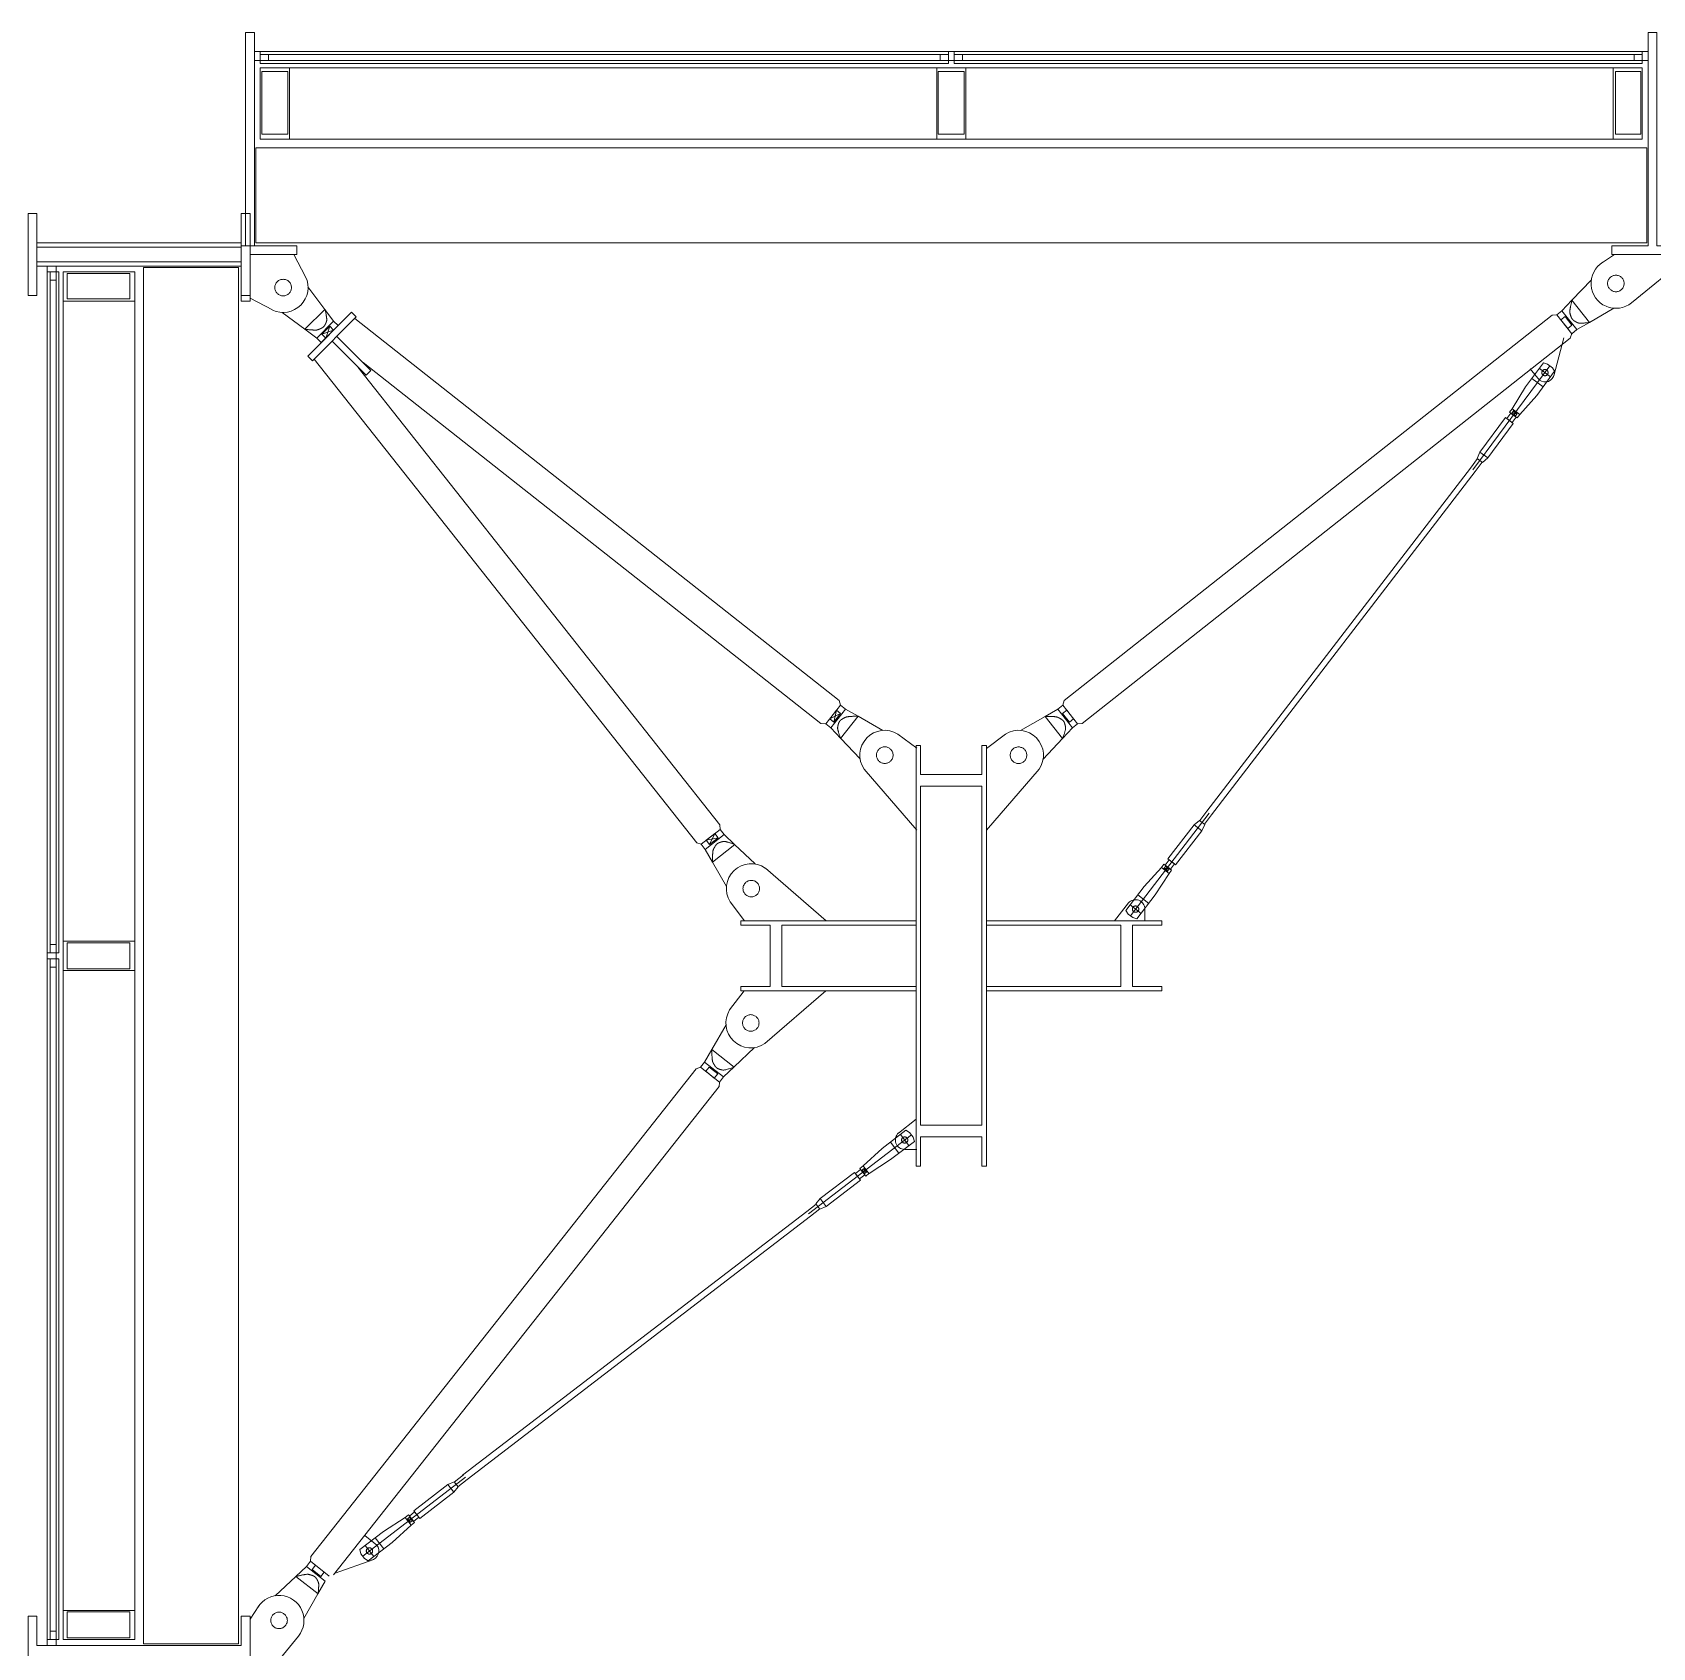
# Model space of a CAD drawing. Header units: inches. Extents: x -3410 to 5259, y -1080 to 3208.
# Drawn here: x -2116.5 to -1977.8, y 3065.6 to 3203.7 of the extents above; entities that cross this region are included whole.
import ezdxf

# ---------------------------------------------------------------- set-up
doc = ezdxf.new("R2010")
doc.units = ezdxf.units.IN
doc.header["$LTSCALE"] = 48
doc.header["$MEASUREMENT"] = 0
doc.layers.add('Venue-Walls and Doors', color=7, linetype='Continuous', lineweight=5)

msp = doc.modelspace()

# ---------------------------------------------------------------- linework, layer by layer
at = {"layer": 'Venue-Walls and Doors', "linetype": 'Continuous'}
for p, q in [((-1978.21, 3202.1), (-2097.46, 3202.1)), ((-2097.46, 3201.35), (-1978.21, 3201.35)), ((-2096.96, 3201.85), (-2038.08, 3201.85)), ((-2096.25, 3201.35), (-2096.25, 3201.85)), ((-2038.8, 3201.85), (-2038.8, 3201.35)), ((-2037.58, 3201.85), (-1978.71, 3201.85)), ((-2036.87, 3201.85), (-2036.87, 3201.35)), ((-1979.42, 3201.85), (-1979.42, 3201.35)), ((-1978.71, 3200.72), (-2096.96, 3200.72)), ((-2094.46, 3194.6), (-2094.46, 3200.72)), ((-2039.08, 3200.72), (-2039.08, 3194.6)), ((-2036.58, 3194.6), (-2036.58, 3200.72)), ((-1981.21, 3194.6), (-1981.21, 3200.72)), ((-1978.71, 3200.72), (-1978.71, 3194.6)), ((-2116.08, 3188.25), (-2116.08, 3181.25)), ((-2097.83, 3188.25), (-2098.58, 3188.25)), ((-2098.58, 3185.5), (-2093.83, 3185.5)), ((-2094.08, 3184.75), (-2093.08, 3182.83)), ((-1981.08, 3184.75), (-1982.21, 3184)), ((-1974.58, 3184.75), (-1979.63, 3180.62)), ((-2115.18, 3183.75), (-2114.43, 3183.75)), ((-2115.18, 3183.75), (-2115.18, 3065.75)), ((-2114.18, 3183.25), (-2115.18, 3183.25)), ((-2114.93, 3125), (-2114.93, 3183.25)), ((-2114.43, 3065.75), (-2114.43, 3183.75)), ((-2114.18, 3183.25), (-2114.18, 3125)), ((-2113.81, 3183.25), (-2107.68, 3183.25)), ((-2113.81, 3183.25), (-2113.81, 3066.24)), ((-2114.93, 3182.54), (-2114.43, 3182.54)), ((-2092.88, 3181.99), (-2091.43, 3180.05)), ((-1983.07, 3182.59), (-1984.73, 3180.83)), ((-2107.68, 3180.75), (-2113.81, 3180.75)), ((-2098.58, 3181.25), (-2097.83, 3181.25)), ((-2097.83, 3181), (-2095.91, 3180)), ((-2093.14, 3178.35), (-2091.42, 3180.06)), ((-2091.43, 3180.05), (-2090.69, 3179.05)), ((-1984.73, 3180.83), (-1985.59, 3179.92)), ((-1984.73, 3180.83), (-1983.23, 3178.93)), ((-1981.14, 3180.15), (-1983.24, 3178.94)), ((-2095.08, 3179.79), (-2093.14, 3178.35)), ((-2089.15, 3179.81), (-2092.9, 3176.06)), ((-2092.49, 3175.66), (-2088.74, 3179.41)), ((-2092.13, 3177.6), (-2090.69, 3179.05)), ((-2090.3, 3178.66), (-2091.74, 3177.21)), ((-2090.69, 3179.05), (-2090.3, 3178.66)), ((-2088.74, 3179.41), (-2089.15, 3179.81)), ((-2047.44, 3146.59), (-2088.88, 3179.27)), ((-1986.43, 3179.55), (-2028.17, 3146.59)), ((-1986.02, 3179.58), (-1986.43, 3179.55)), ((-1986.02, 3179.58), (-1985.59, 3179.92)), ((-1984.75, 3177.97), (-1986.02, 3179.58)), ((-1985.68, 3179.15), (-1985.32, 3179.43)), ((-1985.09, 3178.41), (-1985.68, 3179.15)), ((-1985.59, 3179.92), (-1984.32, 3178.32)), ((-1985.32, 3179.43), (-1984.74, 3178.69)), ((-1984.74, 3178.69), (-1985.09, 3178.41)), ((-1983.24, 3178.94), (-1984.32, 3178.32)), ((-2093.14, 3178.35), (-2092.13, 3177.6)), ((-2091.74, 3177.21), (-2092.13, 3177.6)), ((-2091.68, 3177.93), (-2091.01, 3178.6)), ((-2091.68, 3177.93), (-2090.69, 3178.27)), ((-2091.36, 3177.6), (-2091.68, 3177.93)), ((-2091.36, 3177.6), (-2091.01, 3178.6)), ((-2090.69, 3178.27), (-2091.36, 3177.6)), ((-2091.01, 3178.6), (-2090.69, 3178.27)), ((-2090.82, 3177.33), (-2087.91, 3174.42)), ((-2087.5, 3174.82), (-2090.41, 3177.73)), ((-1984.87, 3177.59), (-2026.63, 3144.62)), ((-1985.42, 3177.62), (-1986.29, 3174.36)), ((-1984.75, 3177.98), (-1984.87, 3177.59)), ((-1984.32, 3178.32), (-1984.75, 3177.97)), ((-2092.9, 3176.06), (-2092.49, 3175.66)), ((-2059.62, 3134.41), (-2092.35, 3175.8)), ((-2057.65, 3135.96), (-2088.59, 3175.08)), ((-2048.99, 3144.62), (-2088.16, 3175.51)), ((-2087.91, 3174.42), (-2087.5, 3174.82)), ((-1993.22, 3166.33), (-1986.61, 3175.22)), ((-1988.7, 3173.41), (-1987.16, 3175.47)), ((-1987.52, 3173.99), (-1988.3, 3174.96)), ((-1987.74, 3172.69), (-1986.21, 3174.76)), ((-1987.52, 3174.99), (-1986.56, 3174.28)), ((-1987.16, 3175.47), (-1986.82, 3175.37)), ((-1986.82, 3175.37), (-1986.4, 3175.06)), ((-1986.21, 3174.76), (-1986.4, 3175.06)), ((-1989.86, 3171.55), (-1988.7, 3173.41)), ((-1987.2, 3173.42), (-1988.16, 3174.13)), ((-1989.19, 3171.05), (-1987.74, 3172.69)), ((-1990.41, 3170.8), (-1992.61, 3167.84)), ((-1989.75, 3170.3), (-1990.41, 3170.8)), ((-1989.97, 3171.17), (-1990.31, 3170.72)), ((-1990.31, 3170.72), (-1989.85, 3170.38)), ((-1989.86, 3171.54), (-1990.07, 3171.25)), ((-1990.07, 3171.25), (-1989.41, 3170.76)), ((-1989.51, 3170.83), (-1989.97, 3171.17)), ((-1989.72, 3171.36), (-1989.89, 3171.12)), ((-1989.41, 3171.13), (-1989.89, 3171.12)), ((-1989.89, 3171.12), (-1989.59, 3170.89)), ((-1989.19, 3171.05), (-1989.86, 3171.54)), ((-1989.85, 3170.38), (-1989.51, 3170.83)), ((-1989.59, 3170.89), (-1989.72, 3171.36)), ((-1989.41, 3171.13), (-1989.72, 3171.36)), ((-1989.59, 3170.89), (-1989.41, 3171.13)), ((-1989.41, 3170.76), (-1989.19, 3171.05)), ((-1991.94, 3167.34), (-1989.75, 3170.3)), ((-1992.85, 3167.3), (-1992.61, 3167.84)), ((-1992.61, 3167.84), (-1991.94, 3167.34)), ((-2015.96, 3137.11), (-1993.42, 3166.47)), ((-1992.82, 3167.28), (-1993.42, 3166.47)), ((-1993.02, 3166.18), (-1992.42, 3166.99)), ((-1992.39, 3166.96), (-1992.85, 3167.3)), ((-1992.39, 3166.96), (-1991.94, 3167.34)), ((-2015.57, 3136.81), (-1993.02, 3166.17)), ((-2048.58, 3144.59), (-2047.32, 3146.2)), ((-2048.24, 3145.02), (-2047.66, 3145.77)), ((-2047.3, 3145.48), (-2048.24, 3145.02)), ((-2046.89, 3145.86), (-2048.15, 3144.25)), ((-2047.66, 3145.77), (-2047.88, 3144.74)), ((-2047.3, 3145.48), (-2047.88, 3144.74)), ((-2047.66, 3145.77), (-2047.3, 3145.48)), ((-2047.32, 3146.2), (-2047.44, 3146.59)), ((-2047.32, 3146.2), (-2046.89, 3145.86)), ((-2045.8, 3145.24), (-2046.89, 3145.86)), ((-2029.81, 3145.23), (-2028.73, 3145.86)), ((-2028.3, 3146.2), (-2028.73, 3145.86)), ((-2028.73, 3145.86), (-2027.46, 3144.25)), ((-2027.95, 3145.76), (-2028.31, 3145.48)), ((-2028.31, 3145.48), (-2027.73, 3144.74)), ((-2027.03, 3144.59), (-2028.3, 3146.2)), ((-2028.29, 3146.2), (-2028.17, 3146.59)), ((-2027.37, 3145.02), (-2027.95, 3145.76)), ((-2048.58, 3144.59), (-2048.99, 3144.62)), ((-2048.15, 3144.25), (-2048.58, 3144.59)), ((-2047.88, 3144.74), (-2048.24, 3145.02)), ((-2047.29, 3143.34), (-2048.15, 3144.25)), ((-2045.8, 3145.24), (-2047.3, 3143.33)), ((-2043.7, 3144.03), (-2045.8, 3145.24)), ((-2031.91, 3144.03), (-2029.81, 3145.23)), ((-2029.81, 3145.23), (-2028.31, 3143.33)), ((-2028.32, 3143.34), (-2027.46, 3144.25)), ((-2027.73, 3144.74), (-2027.37, 3145.02)), ((-2027.46, 3144.25), (-2027.03, 3144.59)), ((-2027.03, 3144.59), (-2026.63, 3144.62)), ((-2045.63, 3141.59), (-2047.29, 3143.34)), ((-2040.78, 3142.5), (-2042.4, 3143.72)), ((-2034.83, 3142.49), (-2033.21, 3143.71)), ((-2029.98, 3141.58), (-2028.32, 3143.34)), ((-2040.78, 3135.5), (-2045.28, 3140.71)), ((-2034.83, 3135.49), (-2030.33, 3140.7)), ((-2016.58, 3136.31), (-2015.96, 3137.11)), ((-2057.62, 3135.55), (-2057.65, 3135.96)), ((-2015.76, 3136.96), (-2022.51, 3128.17)), ((-2019.3, 3133.04), (-2017.05, 3135.96)), ((-2016.6, 3136.33), (-2017.05, 3135.96)), ((-2017.05, 3135.96), (-2016.39, 3135.45)), ((-2016.15, 3135.98), (-2016.6, 3136.33)), ((-2016.15, 3135.98), (-2016.39, 3135.45)), ((-2015.57, 3136.81), (-2016.18, 3136)), ((-2059.23, 3134.29), (-2059.62, 3134.41)), ((-2057.62, 3135.55), (-2059.23, 3134.29)), ((-2058.89, 3133.85), (-2057.28, 3135.12)), ((-2058.06, 3135.21), (-2058.8, 3134.63)), ((-2058.8, 3134.63), (-2057.77, 3134.85)), ((-2058.8, 3134.63), (-2058.52, 3134.27)), ((-2058.52, 3134.27), (-2058.06, 3135.21)), ((-2058.52, 3134.27), (-2057.77, 3134.85)), ((-2057.77, 3134.85), (-2058.06, 3135.21)), ((-2057.28, 3135.12), (-2057.62, 3135.55)), ((-2056.37, 3134.26), (-2057.28, 3135.12)), ((-2016.39, 3135.45), (-2018.64, 3132.53)), ((-2059.23, 3134.29), (-2058.89, 3133.85)), ((-2058.27, 3132.77), (-2058.89, 3133.85)), ((-2058.27, 3132.77), (-2056.36, 3134.27)), ((-2054.62, 3132.6), (-2056.37, 3134.26)), ((-2019.54, 3132.5), (-2019.19, 3132.96)), ((-2018.64, 3132.53), (-2019.3, 3133.04)), ((-2019.19, 3132.96), (-2018.74, 3132.61)), ((-2057.06, 3130.67), (-2058.27, 3132.77)), ((-2048.53, 3127.75), (-2053.74, 3132.25)), ((-2019.86, 3132.29), (-2021.34, 3130.67)), ((-2019.2, 3131.79), (-2020.39, 3129.95)), ((-2019.86, 3132.3), (-2019.64, 3132.58)), ((-2019.2, 3131.79), (-2019.86, 3132.3)), ((-2019.65, 3132.21), (-2019.46, 3132.45)), ((-2019.16, 3132.21), (-2019.65, 3132.21)), ((-2019.34, 3131.98), (-2019.65, 3132.21)), ((-2019.64, 3132.58), (-2018.98, 3132.08)), ((-2019.09, 3132.16), (-2019.54, 3132.5)), ((-2019.34, 3131.98), (-2019.46, 3132.45)), ((-2019.46, 3132.45), (-2019.16, 3132.21)), ((-2019.16, 3132.21), (-2019.34, 3131.98)), ((-2018.98, 3132.08), (-2019.2, 3131.79)), ((-2018.74, 3132.61), (-2019.09, 3132.16)), ((-2021.34, 3130.67), (-2022.9, 3128.63)), ((-2055.53, 3127.75), (-2056.75, 3129.37)), ((-2023.86, 3127.75), (-2022.66, 3129.27)), ((-2022.54, 3129.1), (-2021.59, 3128.37)), ((-2020.39, 3129.95), (-2021.96, 3127.9)), ((-2020.94, 3129.23), (-2021.88, 3129.96)), ((-2022.9, 3128.63), (-2022.71, 3128.32)), ((-2022.71, 3128.32), (-2022.3, 3128.01)), ((-2021.96, 3127.9), (-2022.3, 3128.01)), ((-2021.27, 3128.74), (-2021.27, 3127.75)), ((-2107.68, 3126), (-2113.81, 3126)), ((-2115.18, 3125), (-2114.18, 3125)), ((-2114.93, 3125.71), (-2114.43, 3125.71)), ((-2114.18, 3124.5), (-2115.18, 3124.5)), ((-2114.93, 3066.24), (-2114.93, 3124.5)), ((-2114.93, 3123.78), (-2114.43, 3123.78)), ((-2114.18, 3124.5), (-2114.18, 3066.24)), ((-2113.81, 3123.5), (-2107.68, 3123.5)), ((-2055.57, 3121.75), (-2056.8, 3120.12)), ((-2048.57, 3121.75), (-2053.79, 3117.25)), ((-2057.11, 3118.83), (-2058.32, 3116.73)), ((-2058.32, 3116.73), (-2058.94, 3115.65)), ((-2058.32, 3116.73), (-2056.41, 3115.23)), ((-2054.67, 3116.9), (-2056.42, 3115.24)), ((-2092.63, 3073.34), (-2059.67, 3115.08)), ((-2059.28, 3115.21), (-2059.67, 3115.08)), ((-2059.28, 3115.21), (-2058.94, 3115.65)), ((-2057.67, 3113.94), (-2059.28, 3115.21)), ((-2058.94, 3115.65), (-2057.33, 3114.38)), ((-2058.85, 3114.87), (-2058.56, 3115.23)), ((-2058.56, 3115.23), (-2057.82, 3114.65)), ((-2056.42, 3115.24), (-2057.33, 3114.38)), ((-2090.68, 3071.78), (-2057.7, 3113.55)), ((-2058.11, 3114.29), (-2058.85, 3114.87)), ((-2057.82, 3114.65), (-2058.11, 3114.29)), ((-2057.67, 3113.94), (-2057.7, 3113.54)), ((-2057.33, 3114.38), (-2057.67, 3113.94)), ((-2040.83, 3110.78), (-2042.36, 3109.58)), ((-2050.04, 3102.68), (-2041.25, 3109.42)), ((-2043.76, 3108.25), (-2041.71, 3109.82)), ((-2042.18, 3109.46), (-2041.46, 3108.51)), ((-2041.71, 3109.82), (-2041.41, 3109.63)), ((-2041.41, 3109.63), (-2041.09, 3109.22)), ((-2045.38, 3106.78), (-2043.76, 3108.25)), ((-2042.31, 3107.85), (-2043.04, 3108.8)), ((-2043.03, 3107.31), (-2040.99, 3108.87)), ((-2041.82, 3108.18), (-2040.78, 3108.18)), ((-2040.99, 3108.87), (-2041.09, 3109.22)), ((-2044.87, 3106.12), (-2043.03, 3107.31)), ((-2045.06, 3106.26), (-2045.53, 3106.38)), ((-2045.3, 3106.08), (-2045.29, 3106.56)), ((-2049.41, 3103.52), (-2049.04, 3103.97)), ((-2050.19, 3102.88), (-2079.65, 3080.3)), ((-2049.89, 3102.48), (-2079.25, 3079.94)), ((-2049.39, 3103.49), (-2050.19, 3102.88)), ((-2049.89, 3102.48), (-2049.09, 3103.1)), ((-2049.07, 3103.07), (-2049.41, 3103.52)), ((-2049.07, 3103.07), (-2048.54, 3103.31)), ((-2080.36, 3079.72), (-2079.56, 3080.34)), ((-2079.41, 3080.14), (-2088.19, 3073.39)), ((-2080.38, 3079.75), (-2080.91, 3079.51)), ((-2080.03, 3079.3), (-2080.4, 3078.85)), ((-2080.03, 3079.3), (-2080.38, 3079.75)), ((-2079.25, 3079.94), (-2080.05, 3079.32)), ((-2084.57, 3076.69), (-2086.41, 3075.5)), ((-2083.91, 3076.43), (-2084.38, 3076.55)), ((-2084.15, 3076.25), (-2084.14, 3076.74)), ((-2086.41, 3075.5), (-2088.45, 3073.94)), ((-2086.98, 3074.31), (-2088.02, 3075.14)), ((-2086.4, 3074.01), (-2087.13, 3074.96)), ((-2084.06, 3076.03), (-2085.68, 3074.56)), ((-2092.66, 3072.94), (-2092.63, 3073.34)), ((-2088.45, 3073.94), (-2088.34, 3073.59)), ((-2088.34, 3073.59), (-2088.03, 3073.18)), ((-2087.98, 3074.3), (-2087.25, 3073.35)), ((-2085.68, 3074.56), (-2087.72, 3072.99)), ((-2093.91, 3071.65), (-2093, 3072.51)), ((-2092.66, 3072.94), (-2093, 3072.51)), ((-2093, 3072.51), (-2091.4, 3071.24)), ((-2091.06, 3071.67), (-2092.66, 3072.94)), ((-2092.23, 3072.6), (-2092.51, 3072.24)), ((-2092.51, 3072.24), (-2091.77, 3071.65)), ((-2091.49, 3072.01), (-2092.23, 3072.6)), ((-2091.77, 3071.65), (-2091.49, 3072.01)), ((-2090.56, 3071.92), (-2087.33, 3073.08)), ((-2087.72, 3072.99), (-2088.03, 3073.18)), ((-2095.67, 3069.99), (-2093.91, 3071.65)), ((-2093.91, 3071.65), (-2092.01, 3070.15)), ((-2092.02, 3070.15), (-2091.4, 3071.24)), ((-2093.23, 3068.06), (-2092.02, 3070.15)), ((-2107.68, 3068.74), (-2113.81, 3068.74)), ((-2097.83, 3068), (-2097.08, 3069.12)), ((-2114.43, 3066.96), (-2114.93, 3066.96)), ((-2097.83, 3061.5), (-2093.7, 3066.54)), ((-2114.18, 3066.24), (-2115.18, 3066.24))]:
    msp.add_line(p, q, dxfattribs=at)
at = {"layer": 'Venue-Walls and Doors', "linetype": 'Continuous', "flags": 128}
for points in [[(-2098.21, 3185.5), (-2098.21, 3203.75), (-2097.46, 3203.75), (-2097.46, 3185.5)], [(-2038.08, 3202.1), (-2038.08, 3201.1), (-2096.96, 3201.1), (-2096.96, 3202.1)], [(-1978.71, 3202.1), (-1978.71, 3201.1), (-2037.58, 3201.1), (-2037.58, 3202.1)], [(-2096.96, 3200.72), (-2096.96, 3194.6), (-1978.71, 3194.6)], [(-2116.08, 3188.25), (-2116.83, 3188.25), (-2116.83, 3181.25), (-2116.08, 3181.25)], [(-2098.58, 3185.75), (-2116.08, 3185.75), (-2116.08, 3188.25)], [(-2097.83, 3188.25), (-2097.83, 3180.75), (-2098.58, 3180.75), (-2098.58, 3188.25)], [(-2098.58, 3184.12), (-2116.08, 3184.12), (-2116.08, 3185.37), (-2098.58, 3185.37)], [(-2093.83, 3185.5), (-2093.83, 3184.75), (-2097.83, 3184.75)], [(-2116.08, 3181.25), (-2116.08, 3183.75), (-2098.58, 3183.75)], [(-2113.81, 3066.24), (-2107.68, 3066.24), (-2107.68, 3183.25)], [(-2040.83, 3127.75), (-2055.83, 3127.75), (-2055.83, 3127.37), (-2053.33, 3127.37), (-2053.33, 3122.12), (-2055.83, 3122.12), (-2055.83, 3121.75), (-2040.83, 3121.75)], [(-2040.83, 3122.12), (-2052.33, 3122.12), (-2052.33, 3127.37), (-2040.83, 3127.37)], [(-2034.83, 3121.75), (-2019.83, 3121.75), (-2019.83, 3122.12), (-2022.33, 3122.12), (-2022.33, 3127.37), (-2019.83, 3127.37), (-2019.83, 3127.75), (-2034.83, 3127.75)], [(-2034.83, 3127.37), (-2023.33, 3127.37), (-2023.33, 3122.12), (-2034.83, 3122.12)], [(-2045.16, 3105.9), (-2044.88, 3106.12), (-2045.38, 3106.78), (-2045.67, 3106.56), (-2045.16, 3105.9)], [(-2048.54, 3103.31), (-2045.61, 3105.55), (-2046.12, 3106.21), (-2049.04, 3103.97), (-2048.54, 3103.31)], [(-2045.69, 3105.66), (-2045.24, 3106), (-2045.59, 3106.45), (-2046.04, 3106.11), (-2045.69, 3105.66)], [(-2045.3, 3106.08), (-2045.06, 3106.26), (-2045.29, 3106.56), (-2045.53, 3106.38), (-2045.3, 3106.08)], [(-2080.4, 3078.85), (-2083.32, 3076.6), (-2083.83, 3077.26), (-2080.91, 3079.51), (-2080.4, 3078.85)], [(-2083.77, 3076.25), (-2084.06, 3076.04), (-2084.57, 3076.69), (-2084.28, 3076.91), (-2083.77, 3076.25)], [(-2083.91, 3076.43), (-2084.15, 3076.25), (-2084.38, 3076.55), (-2084.14, 3076.74), (-2083.91, 3076.43)], [(-2083.4, 3076.71), (-2083.85, 3076.36), (-2084.2, 3076.81), (-2083.75, 3077.16), (-2083.4, 3076.71)], [(-2097.83, 3068.25), (-2098.58, 3068.25), (-2098.58, 3065.75), (-2116.08, 3065.75), (-2116.08, 3068.25), (-2116.83, 3068.25), (-2116.83, 3061.25), (-2116.08, 3061.25), (-2116.08, 3063.75), (-2098.58, 3063.75), (-2098.58, 3061.25), (-2097.83, 3061.25), (-2097.83, 3068.25)]]:
    msp.add_lwpolyline(points, dxfattribs=at)
for points in [[(-1977.46, 3185.5), (-1974.33, 3185.5), (-1974.33, 3184.75), (-1981.33, 3184.75), (-1981.33, 3185.5), (-1978.21, 3185.5), (-1978.21, 3203.75), (-1977.46, 3203.75)], [(-2094.6, 3200.41), (-2094.6, 3195.03), (-2096.83, 3195.03), (-2096.83, 3200.41)], [(-2036.72, 3200.41), (-2036.72, 3195.03), (-2038.95, 3195.03), (-2038.95, 3200.41)], [(-1978.84, 3200.41), (-1978.84, 3195.03), (-1981.01, 3195.03), (-1981.01, 3200.41)], [(-2097.34, 3193.87), (-2097.34, 3185.75), (-1978.33, 3185.75), (-1978.33, 3193.87)], [(-2113.49, 3183.12), (-2108.12, 3183.12), (-2108.12, 3180.95), (-2113.49, 3180.95)], [(-2106.96, 3065.87), (-2098.83, 3065.87), (-2098.83, 3183.63), (-2106.96, 3183.63)], [(-1980.26, 3182.27), (-1980.27, 3182.2), (-1980.28, 3182.13), (-1980.29, 3182.06), (-1980.32, 3182), (-1980.35, 3181.93), (-1980.38, 3181.87), (-1980.42, 3181.82), (-1980.47, 3181.77), (-1980.52, 3181.72), (-1980.58, 3181.68), (-1980.64, 3181.64), (-1980.7, 3181.61), (-1980.77, 3181.59), (-1980.83, 3181.57), (-1980.9, 3181.56), (-1980.97, 3181.56), (-1981.04, 3181.56), (-1981.11, 3181.57), (-1981.18, 3181.59), (-1981.24, 3181.61), (-1981.3, 3181.64), (-1981.36, 3181.68), (-1981.42, 3181.72), (-1981.47, 3181.77), (-1981.52, 3181.82), (-1981.56, 3181.87), (-1981.6, 3181.93), (-1981.62, 3182), (-1981.65, 3182.06), (-1981.67, 3182.13), (-1981.68, 3182.2), (-1981.68, 3182.27), (-1981.68, 3182.34), (-1981.67, 3182.41), (-1981.65, 3182.47), (-1981.62, 3182.54), (-1981.6, 3182.6), (-1981.56, 3182.66), (-1981.52, 3182.72), (-1981.47, 3182.77), (-1981.42, 3182.81), (-1981.36, 3182.86), (-1981.3, 3182.89), (-1981.24, 3182.92), (-1981.18, 3182.94), (-1981.11, 3182.96), (-1981.04, 3182.97), (-1980.97, 3182.98), (-1980.9, 3182.97), (-1980.83, 3182.96), (-1980.77, 3182.94), (-1980.7, 3182.92), (-1980.64, 3182.89), (-1980.58, 3182.86), (-1980.52, 3182.81), (-1980.47, 3182.77), (-1980.42, 3182.72), (-1980.38, 3182.66), (-1980.35, 3182.6), (-1980.32, 3182.54), (-1980.29, 3182.47), (-1980.28, 3182.41), (-1980.27, 3182.34)], [(-2094.29, 3181.92), (-2094.3, 3181.85), (-2094.31, 3181.78), (-2094.32, 3181.71), (-2094.35, 3181.65), (-2094.38, 3181.59), (-2094.41, 3181.53), (-2094.45, 3181.47), (-2094.5, 3181.42), (-2094.55, 3181.37), (-2094.61, 3181.33), (-2094.67, 3181.29), (-2094.73, 3181.26), (-2094.8, 3181.24), (-2094.86, 3181.22), (-2094.93, 3181.21), (-2095, 3181.21), (-2095.07, 3181.21), (-2095.14, 3181.22), (-2095.21, 3181.24), (-2095.27, 3181.26), (-2095.34, 3181.29), (-2095.4, 3181.33), (-2095.45, 3181.37), (-2095.5, 3181.42), (-2095.55, 3181.47), (-2095.59, 3181.53), (-2095.63, 3181.59), (-2095.66, 3181.65), (-2095.68, 3181.71), (-2095.7, 3181.78), (-2095.71, 3181.85), (-2095.71, 3181.92), (-2095.71, 3181.99), (-2095.7, 3182.06), (-2095.68, 3182.13), (-2095.66, 3182.19), (-2095.63, 3182.25), (-2095.59, 3182.31), (-2095.55, 3182.37), (-2095.5, 3182.42), (-2095.45, 3182.47), (-2095.4, 3182.51), (-2095.34, 3182.54), (-2095.27, 3182.57), (-2095.21, 3182.6), (-2095.14, 3182.61), (-2095.07, 3182.62), (-2095, 3182.63), (-2094.93, 3182.62), (-2094.86, 3182.61), (-2094.8, 3182.6), (-2094.73, 3182.57), (-2094.67, 3182.54), (-2094.61, 3182.51), (-2094.55, 3182.47), (-2094.5, 3182.42), (-2094.45, 3182.37), (-2094.41, 3182.31), (-2094.38, 3182.25), (-2094.35, 3182.19), (-2094.32, 3182.13), (-2094.31, 3182.06), (-2094.3, 3181.99)], [(-1986.77, 3174.64), (-1986.77, 3174.61), (-1986.77, 3174.59), (-1986.78, 3174.56), (-1986.79, 3174.53), (-1986.8, 3174.51), (-1986.82, 3174.49), (-1986.83, 3174.47), (-1986.85, 3174.45), (-1986.87, 3174.43), (-1986.89, 3174.41), (-1986.91, 3174.4), (-1986.94, 3174.39), (-1986.96, 3174.38), (-1986.99, 3174.37), (-1987.01, 3174.37), (-1987.04, 3174.37), (-1987.07, 3174.37), (-1987.09, 3174.37), (-1987.12, 3174.38), (-1987.14, 3174.39), (-1987.17, 3174.4), (-1987.19, 3174.41), (-1987.21, 3174.43), (-1987.23, 3174.45), (-1987.25, 3174.47), (-1987.27, 3174.49), (-1987.28, 3174.51), (-1987.29, 3174.53), (-1987.3, 3174.56), (-1987.31, 3174.59), (-1987.31, 3174.61), (-1987.31, 3174.64), (-1987.31, 3174.66), (-1987.31, 3174.69), (-1987.3, 3174.72), (-1987.29, 3174.74), (-1987.28, 3174.77), (-1987.27, 3174.79), (-1987.25, 3174.81), (-1987.23, 3174.83), (-1987.21, 3174.85), (-1987.19, 3174.86), (-1987.17, 3174.88), (-1987.14, 3174.89), (-1987.12, 3174.9), (-1987.09, 3174.9), (-1987.07, 3174.91), (-1987.04, 3174.91), (-1987.01, 3174.91), (-1986.99, 3174.9), (-1986.96, 3174.9), (-1986.94, 3174.89), (-1986.91, 3174.88), (-1986.89, 3174.86), (-1986.87, 3174.85), (-1986.85, 3174.83), (-1986.83, 3174.81), (-1986.82, 3174.79), (-1986.8, 3174.77), (-1986.79, 3174.74), (-1986.78, 3174.72), (-1986.77, 3174.69), (-1986.77, 3174.66)], [(-2042.82, 3141.91), (-2042.82, 3141.84), (-2042.83, 3141.78), (-2042.85, 3141.71), (-2042.87, 3141.64), (-2042.9, 3141.58), (-2042.94, 3141.52), (-2042.98, 3141.46), (-2043.03, 3141.41), (-2043.08, 3141.37), (-2043.13, 3141.32), (-2043.19, 3141.29), (-2043.26, 3141.26), (-2043.32, 3141.24), (-2043.39, 3141.22), (-2043.46, 3141.21), (-2043.53, 3141.21), (-2043.6, 3141.21), (-2043.66, 3141.22), (-2043.73, 3141.24), (-2043.8, 3141.26), (-2043.86, 3141.29), (-2043.92, 3141.32), (-2043.98, 3141.37), (-2044.03, 3141.41), (-2044.07, 3141.46), (-2044.12, 3141.52), (-2044.15, 3141.58), (-2044.18, 3141.64), (-2044.21, 3141.71), (-2044.22, 3141.78), (-2044.23, 3141.84), (-2044.24, 3141.91), (-2044.23, 3141.98), (-2044.22, 3142.05), (-2044.21, 3142.12), (-2044.18, 3142.19), (-2044.15, 3142.25), (-2044.12, 3142.31), (-2044.07, 3142.36), (-2044.03, 3142.42), (-2043.98, 3142.46), (-2043.92, 3142.5), (-2043.86, 3142.54), (-2043.8, 3142.57), (-2043.73, 3142.59), (-2043.66, 3142.61), (-2043.6, 3142.62), (-2043.53, 3142.62), (-2043.46, 3142.62), (-2043.39, 3142.61), (-2043.32, 3142.59), (-2043.26, 3142.57), (-2043.19, 3142.54), (-2043.13, 3142.5), (-2043.08, 3142.46), (-2043.03, 3142.42), (-2042.98, 3142.36), (-2042.94, 3142.31), (-2042.9, 3142.25), (-2042.87, 3142.19), (-2042.85, 3142.12), (-2042.83, 3142.05), (-2042.82, 3141.98)], [(-2040.46, 3142.75), (-2040.83, 3142.75), (-2040.83, 3106.75), (-2040.46, 3106.75), (-2040.46, 3109.25), (-2035.21, 3109.25), (-2035.21, 3106.75), (-2034.83, 3106.75), (-2034.83, 3142.75), (-2035.21, 3142.75), (-2035.21, 3140.25), (-2040.46, 3140.25)], [(-2031.37, 3141.91), (-2031.38, 3141.84), (-2031.39, 3141.77), (-2031.4, 3141.7), (-2031.43, 3141.64), (-2031.46, 3141.57), (-2031.49, 3141.51), (-2031.53, 3141.46), (-2031.58, 3141.41), (-2031.63, 3141.36), (-2031.69, 3141.32), (-2031.75, 3141.28), (-2031.81, 3141.25), (-2031.88, 3141.23), (-2031.94, 3141.21), (-2032.01, 3141.2), (-2032.08, 3141.2), (-2032.15, 3141.2), (-2032.22, 3141.21), (-2032.29, 3141.23), (-2032.35, 3141.25), (-2032.42, 3141.28), (-2032.48, 3141.32), (-2032.53, 3141.36), (-2032.58, 3141.41), (-2032.63, 3141.46), (-2032.67, 3141.51), (-2032.71, 3141.57), (-2032.74, 3141.64), (-2032.76, 3141.7), (-2032.78, 3141.77), (-2032.79, 3141.84), (-2032.79, 3141.91), (-2032.79, 3141.98), (-2032.78, 3142.04), (-2032.76, 3142.11), (-2032.74, 3142.18), (-2032.71, 3142.24), (-2032.67, 3142.3), (-2032.63, 3142.36), (-2032.58, 3142.41), (-2032.53, 3142.45), (-2032.48, 3142.5), (-2032.42, 3142.53), (-2032.35, 3142.56), (-2032.29, 3142.58), (-2032.22, 3142.6), (-2032.15, 3142.61), (-2032.08, 3142.62), (-2032.01, 3142.61), (-2031.94, 3142.6), (-2031.88, 3142.58), (-2031.81, 3142.56), (-2031.75, 3142.53), (-2031.69, 3142.5), (-2031.63, 3142.45), (-2031.58, 3142.41), (-2031.53, 3142.36), (-2031.49, 3142.3), (-2031.46, 3142.24), (-2031.43, 3142.18), (-2031.4, 3142.11), (-2031.39, 3142.04), (-2031.38, 3141.98)], [(-2040.46, 3139.25), (-2040.46, 3110.25), (-2035.21, 3110.25), (-2035.21, 3139.25)], [(-2054.24, 3130.49), (-2054.24, 3130.42), (-2054.25, 3130.36), (-2054.27, 3130.29), (-2054.29, 3130.22), (-2054.32, 3130.16), (-2054.36, 3130.1), (-2054.4, 3130.04), (-2054.45, 3129.99), (-2054.5, 3129.95), (-2054.55, 3129.9), (-2054.61, 3129.87), (-2054.68, 3129.84), (-2054.74, 3129.82), (-2054.81, 3129.8), (-2054.88, 3129.79), (-2054.95, 3129.79), (-2055.02, 3129.79), (-2055.08, 3129.8), (-2055.15, 3129.82), (-2055.22, 3129.84), (-2055.28, 3129.87), (-2055.34, 3129.9), (-2055.4, 3129.95), (-2055.45, 3129.99), (-2055.49, 3130.04), (-2055.54, 3130.1), (-2055.57, 3130.16), (-2055.6, 3130.22), (-2055.63, 3130.29), (-2055.64, 3130.36), (-2055.65, 3130.42), (-2055.66, 3130.49), (-2055.65, 3130.56), (-2055.64, 3130.63), (-2055.63, 3130.7), (-2055.6, 3130.77), (-2055.57, 3130.83), (-2055.54, 3130.89), (-2055.49, 3130.94), (-2055.45, 3131), (-2055.4, 3131.04), (-2055.34, 3131.08), (-2055.28, 3131.12), (-2055.22, 3131.15), (-2055.15, 3131.17), (-2055.08, 3131.19), (-2055.02, 3131.2), (-2054.95, 3131.2), (-2054.88, 3131.2), (-2054.81, 3131.19), (-2054.74, 3131.17), (-2054.68, 3131.15), (-2054.61, 3131.12), (-2054.55, 3131.08), (-2054.5, 3131.04), (-2054.45, 3131), (-2054.4, 3130.94), (-2054.36, 3130.89), (-2054.32, 3130.83), (-2054.29, 3130.77), (-2054.27, 3130.7), (-2054.25, 3130.63), (-2054.24, 3130.56)], [(-2021.8, 3128.74), (-2021.8, 3128.71), (-2021.8, 3128.68), (-2021.81, 3128.66), (-2021.82, 3128.63), (-2021.83, 3128.61), (-2021.84, 3128.59), (-2021.86, 3128.57), (-2021.88, 3128.55), (-2021.9, 3128.53), (-2021.92, 3128.51), (-2021.94, 3128.5), (-2021.96, 3128.49), (-2021.99, 3128.48), (-2022.02, 3128.47), (-2022.04, 3128.47), (-2022.07, 3128.47), (-2022.1, 3128.47), (-2022.12, 3128.47), (-2022.15, 3128.48), (-2022.17, 3128.49), (-2022.2, 3128.5), (-2022.22, 3128.51), (-2022.24, 3128.53), (-2022.26, 3128.55), (-2022.28, 3128.57), (-2022.29, 3128.59), (-2022.31, 3128.61), (-2022.32, 3128.63), (-2022.33, 3128.66), (-2022.33, 3128.68), (-2022.34, 3128.71), (-2022.34, 3128.74), (-2022.34, 3128.76), (-2022.33, 3128.79), (-2022.33, 3128.82), (-2022.32, 3128.84), (-2022.31, 3128.87), (-2022.29, 3128.89), (-2022.28, 3128.91), (-2022.26, 3128.93), (-2022.24, 3128.95), (-2022.22, 3128.96), (-2022.2, 3128.98), (-2022.17, 3128.99), (-2022.15, 3129), (-2022.12, 3129), (-2022.1, 3129.01), (-2022.07, 3129.01), (-2022.04, 3129.01), (-2022.02, 3129), (-2021.99, 3129), (-2021.96, 3128.99), (-2021.94, 3128.98), (-2021.92, 3128.96), (-2021.9, 3128.95), (-2021.88, 3128.93), (-2021.86, 3128.91), (-2021.84, 3128.89), (-2021.83, 3128.87), (-2021.82, 3128.84), (-2021.81, 3128.82), (-2021.8, 3128.79), (-2021.8, 3128.76)], [(-2113.49, 3125.86), (-2108.12, 3125.86), (-2108.12, 3123.63), (-2113.49, 3123.63)], [(-2054.28, 3119), (-2054.29, 3118.93), (-2054.3, 3118.86), (-2054.31, 3118.79), (-2054.34, 3118.73), (-2054.37, 3118.67), (-2054.4, 3118.61), (-2054.44, 3118.55), (-2054.49, 3118.5), (-2054.54, 3118.45), (-2054.6, 3118.41), (-2054.66, 3118.37), (-2054.72, 3118.35), (-2054.78, 3118.32), (-2054.85, 3118.3), (-2054.92, 3118.29), (-2054.99, 3118.29), (-2055.06, 3118.29), (-2055.13, 3118.3), (-2055.2, 3118.32), (-2055.26, 3118.35), (-2055.32, 3118.37), (-2055.38, 3118.41), (-2055.44, 3118.45), (-2055.49, 3118.5), (-2055.54, 3118.55), (-2055.58, 3118.61), (-2055.61, 3118.67), (-2055.64, 3118.73), (-2055.67, 3118.79), (-2055.68, 3118.86), (-2055.69, 3118.93), (-2055.7, 3119), (-2055.69, 3119.07), (-2055.68, 3119.14), (-2055.67, 3119.2), (-2055.64, 3119.27), (-2055.61, 3119.33), (-2055.58, 3119.39), (-2055.54, 3119.45), (-2055.49, 3119.5), (-2055.44, 3119.55), (-2055.38, 3119.59), (-2055.32, 3119.62), (-2055.26, 3119.65), (-2055.2, 3119.68), (-2055.13, 3119.69), (-2055.06, 3119.7), (-2054.99, 3119.71), (-2054.92, 3119.7), (-2054.85, 3119.69), (-2054.78, 3119.68), (-2054.72, 3119.65), (-2054.66, 3119.62), (-2054.6, 3119.59), (-2054.54, 3119.55), (-2054.49, 3119.5), (-2054.44, 3119.45), (-2054.4, 3119.39), (-2054.37, 3119.33), (-2054.34, 3119.27), (-2054.31, 3119.2), (-2054.3, 3119.14), (-2054.29, 3119.07)], [(-2041.55, 3108.98), (-2041.55, 3108.96), (-2041.56, 3108.93), (-2041.56, 3108.91), (-2041.57, 3108.88), (-2041.58, 3108.86), (-2041.6, 3108.83), (-2041.61, 3108.81), (-2041.63, 3108.79), (-2041.65, 3108.77), (-2041.67, 3108.76), (-2041.69, 3108.75), (-2041.72, 3108.73), (-2041.74, 3108.73), (-2041.77, 3108.72), (-2041.8, 3108.71), (-2041.82, 3108.71), (-2041.85, 3108.71), (-2041.87, 3108.72), (-2041.9, 3108.73), (-2041.93, 3108.73), (-2041.95, 3108.75), (-2041.97, 3108.76), (-2041.99, 3108.77), (-2042.01, 3108.79), (-2042.03, 3108.81), (-2042.05, 3108.83), (-2042.06, 3108.86), (-2042.07, 3108.88), (-2042.08, 3108.91), (-2042.09, 3108.93), (-2042.09, 3108.96), (-2042.09, 3108.98), (-2042.09, 3109.01), (-2042.09, 3109.04), (-2042.08, 3109.06), (-2042.07, 3109.09), (-2042.06, 3109.11), (-2042.05, 3109.13), (-2042.03, 3109.16), (-2042.01, 3109.18), (-2041.99, 3109.19), (-2041.97, 3109.21), (-2041.95, 3109.22), (-2041.93, 3109.23), (-2041.9, 3109.24), (-2041.87, 3109.25), (-2041.85, 3109.25), (-2041.82, 3109.26), (-2041.8, 3109.25), (-2041.77, 3109.25), (-2041.74, 3109.24), (-2041.72, 3109.23), (-2041.69, 3109.22), (-2041.67, 3109.21), (-2041.65, 3109.19), (-2041.63, 3109.18), (-2041.61, 3109.16), (-2041.6, 3109.13), (-2041.58, 3109.11), (-2041.57, 3109.09), (-2041.56, 3109.06), (-2041.56, 3109.04), (-2041.55, 3109.01)], [(-2087.35, 3073.82), (-2087.35, 3073.8), (-2087.35, 3073.77), (-2087.36, 3073.75), (-2087.37, 3073.72), (-2087.38, 3073.7), (-2087.39, 3073.67), (-2087.41, 3073.65), (-2087.43, 3073.63), (-2087.45, 3073.62), (-2087.47, 3073.6), (-2087.49, 3073.59), (-2087.51, 3073.57), (-2087.54, 3073.57), (-2087.56, 3073.56), (-2087.59, 3073.56), (-2087.62, 3073.55), (-2087.64, 3073.56), (-2087.67, 3073.56), (-2087.7, 3073.57), (-2087.72, 3073.57), (-2087.74, 3073.59), (-2087.77, 3073.6), (-2087.79, 3073.62), (-2087.81, 3073.63), (-2087.83, 3073.65), (-2087.84, 3073.67), (-2087.86, 3073.7), (-2087.87, 3073.72), (-2087.88, 3073.75), (-2087.88, 3073.77), (-2087.89, 3073.8), (-2087.89, 3073.82), (-2087.89, 3073.85), (-2087.88, 3073.88), (-2087.88, 3073.9), (-2087.87, 3073.93), (-2087.86, 3073.95), (-2087.84, 3073.97), (-2087.83, 3074), (-2087.81, 3074.02), (-2087.79, 3074.03), (-2087.77, 3074.05), (-2087.74, 3074.06), (-2087.72, 3074.07), (-2087.7, 3074.08), (-2087.67, 3074.09), (-2087.64, 3074.09), (-2087.62, 3074.09), (-2087.59, 3074.09), (-2087.56, 3074.09), (-2087.54, 3074.08), (-2087.51, 3074.07), (-2087.49, 3074.06), (-2087.47, 3074.05), (-2087.45, 3074.03), (-2087.43, 3074.02), (-2087.41, 3074), (-2087.39, 3073.97), (-2087.38, 3073.95), (-2087.37, 3073.93), (-2087.36, 3073.9), (-2087.35, 3073.88), (-2087.35, 3073.85)], [(-2113.49, 3068.61), (-2108.12, 3068.61), (-2108.12, 3066.38), (-2113.49, 3066.38)], [(-2094.64, 3067.89), (-2094.65, 3067.82), (-2094.66, 3067.75), (-2094.67, 3067.68), (-2094.7, 3067.62), (-2094.73, 3067.55), (-2094.76, 3067.49), (-2094.8, 3067.44), (-2094.85, 3067.39), (-2094.9, 3067.34), (-2094.96, 3067.3), (-2095.02, 3067.26), (-2095.08, 3067.23), (-2095.15, 3067.21), (-2095.21, 3067.19), (-2095.28, 3067.18), (-2095.35, 3067.18), (-2095.42, 3067.18), (-2095.49, 3067.19), (-2095.56, 3067.21), (-2095.62, 3067.23), (-2095.68, 3067.26), (-2095.74, 3067.3), (-2095.8, 3067.34), (-2095.85, 3067.39), (-2095.9, 3067.44), (-2095.94, 3067.49), (-2095.98, 3067.55), (-2096, 3067.62), (-2096.03, 3067.68), (-2096.05, 3067.75), (-2096.06, 3067.82), (-2096.06, 3067.89), (-2096.06, 3067.96), (-2096.05, 3068.03), (-2096.03, 3068.09), (-2096, 3068.16), (-2095.98, 3068.22), (-2095.94, 3068.28), (-2095.9, 3068.34), (-2095.85, 3068.39), (-2095.8, 3068.43), (-2095.74, 3068.48), (-2095.68, 3068.51), (-2095.62, 3068.54), (-2095.56, 3068.56), (-2095.49, 3068.58), (-2095.42, 3068.59), (-2095.35, 3068.6), (-2095.28, 3068.59), (-2095.21, 3068.58), (-2095.15, 3068.56), (-2095.08, 3068.54), (-2095.02, 3068.51), (-2094.96, 3068.48), (-2094.9, 3068.43), (-2094.85, 3068.39), (-2094.8, 3068.34), (-2094.76, 3068.28), (-2094.73, 3068.22), (-2094.7, 3068.16), (-2094.67, 3068.09), (-2094.66, 3068.03), (-2094.65, 3067.96)]]:
    msp.add_lwpolyline(points, close=True, dxfattribs=at)
at = {"layer": 'Venue-Walls and Doors', "linetype": 'Continuous'}
for centre, radius, start, end in [((-2095, 3181.92), 2.13, 244.8448, 25.3011), ((-1980.97, 3182.27), 2.13, 121.4768, 309.2538), ((-1987.04, 3174.64), 0.803, 233.658, 349.2371), ((-2043.53, 3141.91), 2.13, 58.1118, 214.4376), ((-2032.08, 3141.91), 2.13, 325.5775, 121.8737), ((-2054.95, 3130.49), 2.13, 55.5775, 211.8737), ((-2022.07, 3128.74), 0.803, 359.8573, 138.9893), ((-2054.99, 3119), 2.13, 148.1489, 304.4001), ((-2041.82, 3108.99), 0.803, 131.0114, 270.1427), ((-2087.62, 3073.83), 0.804, 281.7014, 37.2691), ((-2095.35, 3067.89), 2.13, 320.7258, 148.5593)]:
    msp.add_arc(centre, radius, start, end, dxfattribs=at)
for points in [[(-2093.14, 3178.35), (-2092.7, 3178.3), (-2092.17, 3178.27), (-2091.99, 3178.32), (-2091.8, 3178.4), (-2091.6, 3178.5), (-2091.46, 3178.65), (-2091.36, 3178.84), (-2091.29, 3179.02), (-2091.26, 3179.19), (-2091.33, 3179.67), (-2091.42, 3180.06)], [(-2045.8, 3145.24), (-2046.24, 3145.24), (-2046.77, 3145.2), (-2046.94, 3145.13), (-2047.12, 3145.03), (-2047.31, 3144.91), (-2047.44, 3144.74), (-2047.51, 3144.54), (-2047.55, 3144.35), (-2047.57, 3144.18), (-2047.44, 3143.72), (-2047.3, 3143.33)], [(-2058.27, 3132.77), (-2058.27, 3133.21), (-2058.23, 3133.74), (-2058.16, 3133.91), (-2058.06, 3134.09), (-2057.94, 3134.27), (-2057.77, 3134.4), (-2057.57, 3134.47), (-2057.39, 3134.52), (-2057.22, 3134.54), (-2056.75, 3134.41), (-2056.36, 3134.27)]]:
    msp.add_open_spline(points, degree=2, dxfattribs=at)
for points, knots in [([(-1984.73, 3180.83), (-1984.84, 3180.4), (-1984.92, 3179.88), (-1984.9, 3179.7), (-1984.84, 3179.5), (-1984.76, 3179.29), (-1984.63, 3179.13), (-1984.54, 3179.07), (-1984.45, 3179.01), (-1984.28, 3178.92), (-1984.12, 3178.86), (-1983.64, 3178.88), (-1983.23, 3178.93)], [0, 0, 0, 0.099992, 0.199983, 0.299975, 0.399967, 0.499958, 0.59995, 0.59995, 0.699963, 0.799975, 0.899988, 1, 1, 1]), ([(-2029.81, 3145.23), (-2029.37, 3145.23), (-2028.84, 3145.2), (-2028.76, 3145.16), (-2028.67, 3145.13), (-2028.49, 3145.03), (-2028.21, 3144.84), (-2028.14, 3144.64), (-2028.11, 3144.54), (-2028.06, 3144.35), (-2028.04, 3144.18), (-2028.17, 3143.71), (-2028.31, 3143.33)], [0, 0, 0, 0.142879, 0.285758, 0.285758, 0.428593, 0.571428, 0.714263, 0.714263, 0.785698, 0.857132, 0.928566, 1, 1, 1]), ([(-2058.32, 3116.73), (-2058.32, 3116.29), (-2058.28, 3115.76), (-2058.25, 3115.67), (-2058.21, 3115.59), (-2058.11, 3115.41), (-2057.99, 3115.22), (-2057.82, 3115.09), (-2057.52, 3114.99), (-2057.18, 3114.95), (-2056.41, 3115.23)], [0, 0, 0, 0.124971, 0.249942, 0.249942, 0.374951, 0.499961, 0.624971, 0.749981, 0.87499, 1, 1, 1]), ([(-2093.91, 3071.65), (-2093.48, 3071.75), (-2092.96, 3071.84), (-2092.87, 3071.83), (-2092.78, 3071.81), (-2092.58, 3071.76), (-2092.37, 3071.68), (-2092.21, 3071.55), (-2092.15, 3071.46), (-2092.09, 3071.37), (-2092.01, 3071.2), (-2091.95, 3071.04), (-2091.97, 3070.55), (-2092.01, 3070.15)], [0, 0, 0, 0.100019, 0.200038, 0.200038, 0.300043, 0.400049, 0.500055, 0.60006, 0.60006, 0.700045, 0.80003, 0.900015, 1, 1, 1])]:
    msp.add_open_spline(points, degree=2, knots=knots, dxfattribs=at)

doc.saveas('drawing.dxf')
